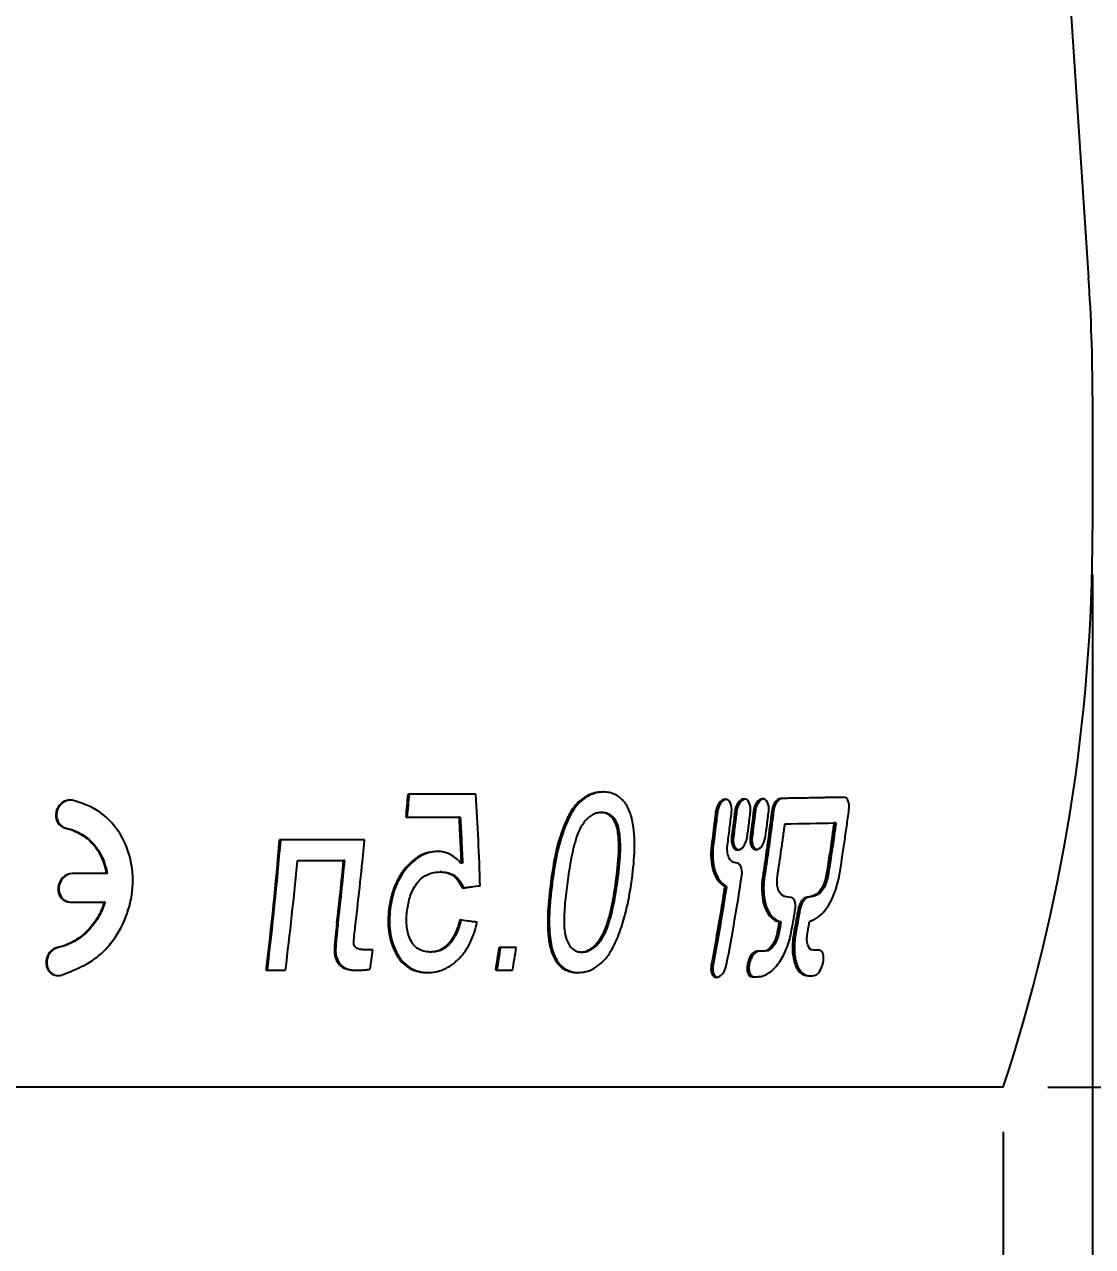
# Model space of a CAD drawing. Header units: millimetres. Extents: x -54 to 586, y 8 to 412.
# Drawn here: x 87.69 to 111.66, y 146.24 to 173.65 of the extents above; entities that cross this region are included whole.
import ezdxf

# ---------------------------------------------------------------- set-up
doc = ezdxf.new("R2010")
doc.units = ezdxf.units.MM
doc.layers.add('DIMENSIONS', color=2, linetype='Continuous')
doc.layers.add('OUTLINE', color=7, linetype='Continuous', lineweight=25)
doc.styles.add('SLDTEXTSTYLE0', font='TXT', dxfattribs={"width": 0.75})
doc.dimstyles.new('SLDDIMSTYLE0', dxfattribs={"dimtxt": 3.5, "dimasz": 2, "dimexe": 0, "dimexo": 0.0625, "dimgap": 0.875, "dimtad": 1, "dimrnd": 1e-09, "dimzin": 12, "dimdsep": 46, "dimtxsty": 'SLDTEXTSTYLE0', "dimsah": 1, "dimcen": 0.09, "dimadec": 0, "dimazin": 3, "dimtfac": 1, "dimtofl": 0, "dimtmove": 0, "dimatfit": 3, "dimfxl": 0, "dimfrac": 2, "dimtolj": 1, "dimtzin": 12, "dimarcsym": 0})
doc.dimstyles.new('SLDDIMSTYLE4', dxfattribs={"dimtxt": 3.5, "dimasz": 2, "dimexe": 0, "dimexo": 0.0625, "dimgap": 0.875, "dimtad": 1, "dimrnd": 1e-09, "dimzin": 12, "dimdsep": 46, "dimtxsty": 'SLDTEXTSTYLE0', "dimsah": 1, "dimcen": 0.09, "dimadec": 0, "dimazin": 3, "dimtol": 1, "dimtp": 0.05, "dimtm": 0.05, "dimtfac": 1, "dimtofl": 0, "dimtmove": 0, "dimatfit": 3, "dimfxl": 0, "dimfrac": 2, "dimtolj": 1, "dimarcsym": 0})
doc.dimstyles.new('SLDDIMSTYLE5', dxfattribs={"dimtxt": 3.5, "dimasz": 2, "dimexe": 0, "dimexo": 0.0625, "dimgap": 0.875, "dimtad": 1, "dimrnd": 1e-09, "dimzin": 12, "dimdsep": 46, "dimtxsty": 'SLDTEXTSTYLE0', "dimsah": 1, "dimcen": 0.09, "dimadec": 0, "dimazin": 3, "dimtol": 1, "dimtp": 0.05, "dimtfac": 1, "dimtofl": 0, "dimtmove": 0, "dimatfit": 3, "dimfxl": 0, "dimfrac": 2, "dimtolj": 1, "dimarcsym": 0})

# ---------------------------------------------------------------- blocks, each defined once
blk = doc.blocks.new('_D_6')
at = {"layer": 'DIMENSIONS'}
for p, q in [((91.71, 388.624), (145.775, 388.624)), ((143.775, 149.819), (143.775, 388.624)), ((110.657, 149.819), (145.775, 149.819))]:
    blk.add_line(p, q, dxfattribs=at)
for points in [[(143.775, 388.624), (143.275, 386.624), (144.275, 386.624)], [(143.775, 149.819), (144.275, 151.819), (143.275, 151.819)]]:
    blk.add_solid(points, dxfattribs=at)
at = {"layer": 'DIMENSIONS', "attachment_point": 1, "rotation": 90, "style": 'SLDTEXTSTYLE0'}
for s, insert, char_height in [('±0,05', (140.273, 271.724), 2.5), ('238,8', (139.263, 258.796), 3.5)]:
    blk.add_mtext(s, dxfattribs=dict(at, insert=insert, char_height=char_height))
blk = doc.blocks.new('_D_7')
at = {"layer": 'DIMENSIONS'}
for p, q in [((45.163, 148.819), (45.163, 135.931)), ((109.657, 148.819), (109.657, 135.931)), ((45.163, 137.931), (109.657, 137.931))]:
    blk.add_line(p, q, dxfattribs=at)
for points in [[(45.163, 137.931), (47.163, 137.431), (47.163, 138.431)], [(109.657, 137.931), (107.657, 138.431), (107.657, 137.431)]]:
    blk.add_solid(points, dxfattribs=at)
at = {"layer": 'DIMENSIONS', "attachment_point": 1, "style": 'SLDTEXTSTYLE0'}
for s, insert, char_height in [('0,05', (84.106, 145.397), 2.5), ('+', (82.085, 145.397), 2.5), ('%%c', (64.25, 142.442), 3.5), ('64,49', (69.526, 142.442), 3.5), ('0', (84.106, 141.432), 2.5)]:
    blk.add_mtext(s, dxfattribs=dict(at, insert=insert, char_height=char_height))
blk = doc.blocks.new('_D_14')
at = {"layer": 'DIMENSIONS'}
for p, q in [((43.16, 161.319), (43.16, 128.144)), ((111.66, 161.319), (111.66, 128.144)), ((111.66, 130.144), (43.16, 130.144))]:
    blk.add_line(p, q, dxfattribs=at)
for points in [[(43.16, 130.144), (45.16, 129.644), (45.16, 130.644)], [(111.66, 130.144), (109.66, 130.644), (109.66, 129.644)]]:
    blk.add_solid(points, dxfattribs=at)
at = {"layer": 'DIMENSIONS', "char_height": 3.5, "attachment_point": 1, "style": 'SLDTEXTSTYLE0'}
for s, insert in [('%%c', (70.245, 134.656)), ('68,5', (75.523, 134.71))]:
    blk.add_mtext(s, dxfattribs=dict(at, insert=insert))
blk = doc.blocks.new('_D_20')
at = {"layer": 'DIMENSIONS'}
for p, q in [((112.66, 162.319), (138.441, 162.319)), ((136.441, 149.819), (136.441, 162.319)), ((110.657, 149.819), (138.441, 149.819))]:
    blk.add_line(p, q, dxfattribs=at)
for points in [[(136.441, 162.319), (135.941, 160.319), (136.941, 160.319)], [(136.441, 149.819), (136.941, 151.819), (135.941, 151.819)]]:
    blk.add_solid(points, dxfattribs=at)
at = {"layer": 'DIMENSIONS', "insert": (131.93, 151.544), "char_height": 3.5, "attachment_point": 1, "rotation": 90, "style": 'SLDTEXTSTYLE0'}
blk.add_mtext('12,5', dxfattribs=at)
blk = doc.blocks.new('_D_22')
at = {"layer": 'DIMENSIONS'}
for p, q in [((109.91, 211.319), (138.441, 211.319)), ((136.441, 211.319), (136.441, 165.319)), ((112.66, 165.319), (138.441, 165.319))]:
    blk.add_line(p, q, dxfattribs=at)
for points in [[(136.441, 211.319), (135.941, 209.319), (136.941, 209.319)], [(136.441, 165.319), (136.941, 167.319), (135.941, 167.319)]]:
    blk.add_solid(points, dxfattribs=at)
at = {"layer": 'DIMENSIONS', "insert": (131.93, 185.733), "char_height": 3.5, "attachment_point": 1, "rotation": 90, "style": 'SLDTEXTSTYLE0'}
blk.add_mtext('46', dxfattribs=at)

msp = doc.modelspace()

# ---------------------------------------------------------------- linework, layer by layer
at = {"layer": 'OUTLINE'}
for p, q in [((109.13025, 204.68356), (111.57166, 167.97387)), ((111.65982, 165.31949), (111.65982, 162.31949)), ((97.81905, 156.38822), (96.30122, 156.38822)), ((100.62402, 155.97796), (100.65886, 155.97796)), ((96.25635, 155.87539), (97.44132, 155.87539)), ((97.47141, 155.87539), (97.44132, 155.87539)), ((100.96878, 155.70391), (101.00422, 155.70391)), ((105.90064, 155.74511), (105.85786, 155.74511)), ((95.32469, 155.36257), (93.4187, 155.36257)), ((93.81701, 154.90104), (94.85416, 154.90104)), ((94.88061, 154.90104), (94.85416, 154.90104)), ((89.52955, 154.60873), (88.76129, 154.60873)), ((89.54799, 154.60873), (89.52955, 154.60873)), ((97.05054, 154.64462), (97.02072, 154.64462)), ((97.52243, 154.83933), (97.49196, 154.83933)), ((100.96291, 154.41386), (100.99881, 154.41386)), ((103.44513, 154.31989), (103.40546, 154.31989)), ((88.71684, 153.96873), (89.4821, 153.96873)), ((89.50059, 153.96873), (89.4821, 153.96873)), ((95.8999, 153.81128), (95.87156, 153.81128)), ((104.6682, 153.52391), (104.62627, 153.52391)), ((95.50806, 152.90103), (95.32727, 152.90103)), ((96.02563, 152.87379), (95.99675, 152.87379)), ((96.82217, 152.84976), (96.79205, 152.84976)), ((98.72806, 152.95232), (98.34727, 152.95232)), ((100.18585, 152.84976), (100.22124, 152.84976)), ((105.43781, 152.88838), (105.39434, 152.88838)), ((93.1193, 152.4419), (93.55061, 152.4419)), ((98.26695, 152.4395), (98.64628, 152.4395)), ((109.65653, 149.8195), (45.16311, 149.8195))]:
    msp.add_line(p, q, dxfattribs=at)
for centre, radius, start, end in [((71.65982, 165.31949), 40, 0, 3.804903), ((71.65982, 162.31949), 40, 341.790043, 0), ((26.73536, 162.21647), 69.80958, 354.7884124, 355.210918), ((26.51313, 162.23053), 70.06036, 354.795573, 355.2165621), ((13.95786, 162.03236), 79.74027, 353.0922416, 355.2019489), ((13.87271, 162.03295), 79.84926, 353.1012895, 355.2080884), ((23.67049, 162.09872), 71.97013, 353.1153097, 354.6294525), ((16.6837, 162.01274), 77.46047, 352.9025254, 354.7322148), ((21.69815, 162.07698), 73.50711, 353.2883177, 354.3977263), ((21.64432, 162.07544), 73.58687, 353.2968296, 354.4050193), ((27.18131, 161.94548), 68.92275, 352.0918644, 352.4595644), ((39.15699, 161.95965), 59.8717, 350.8506048, 351.3473483), ((39.15642, 161.95259), 59.90334, 350.8623222, 351.3587877), ((40.54169, 161.96789), 58.88067, 350.687134, 351.1924602)]:
    msp.add_arc(centre, radius, start, end, dxfattribs=at)
for points, knots in [([(88.76705, 156.25212), (88.68985, 156.26768), (88.60617, 156.24905), (88.47312, 156.1538), (88.42433, 156.07833), (88.38746, 155.91629), (88.39869, 155.83018), (88.47737, 155.69056), (88.54341, 155.64063), (88.62035, 155.62384)], [0, 0, 0, 0, 0.25, 0.25, 0.5, 0.5, 0.75, 0.75, 1, 1, 1, 1]), ([(88.70133, 156.25405), (88.69588, 156.2543), (88.65734, 156.25608), (88.58705, 156.2254), (88.50428, 156.16351), (88.4435, 156.07418), (88.41131, 155.96898), (88.41324, 155.85795), (88.45027, 155.75506), (88.51846, 155.67449), (88.58722, 155.63637), (88.6284, 155.62605), (88.63723, 155.62383)], [0, 0, 0, 0, 0.0190928, 0.13485355, 0.24808097, 0.36375736, 0.48329317, 0.60521815, 0.72836209, 0.85014827, 0.96785279, 1, 1, 1, 1]), ([(88.49618, 152.32535), (88.70562, 152.40459), (88.91467, 152.48332), (89.20905, 152.65158), (89.30409, 152.71681), (89.47585, 152.86504), (89.5542, 152.94785), (89.76999, 153.21843), (89.88352, 153.42104), (90.05053, 153.84966), (90.10189, 154.0714), (90.13637, 154.52418), (90.11784, 154.74481), (90.00895, 155.1745), (89.92155, 155.37336), (89.68006, 155.73231), (89.53175, 155.88571), (89.26592, 156.0647), (89.17048, 156.11396), (88.97273, 156.19186), (88.86998, 156.22193), (88.76705, 156.25212)], [0, 0, 0, 0, 0.125, 0.125, 0.1875, 0.1875, 0.25, 0.25, 0.375, 0.375, 0.5, 0.5, 0.625, 0.625, 0.75, 0.75, 0.875, 0.875, 0.9375, 0.9375, 1, 1, 1, 1]), ([(100.6691, 156.43949), (100.62749, 156.43779), (100.58579, 156.43598), (100.50244, 156.42286), (100.46079, 156.41196), (100.33588, 156.36684), (100.25278, 156.32079), (100.09957, 156.1962), (100.02924, 156.11624), (99.91206, 155.93228), (99.86306, 155.82971), (99.73258, 155.51858), (99.66378, 155.29829), (99.56744, 154.85714), (99.53442, 154.63474), (99.50354, 154.41225)], [0, 0, 0, 0, 0.0625, 0.0625, 0.125, 0.125, 0.25, 0.25, 0.375, 0.375, 0.5, 0.5, 0.75, 0.75, 1, 1, 1, 1]), ([(100.70387, 156.43949), (100.66224, 156.43779), (100.62051, 156.43599), (100.53713, 156.4229), (100.49545, 156.41201), (100.37046, 156.36697), (100.28732, 156.32101), (100.13395, 156.1966), (100.06353, 156.11673), (99.94615, 155.93287), (99.89707, 155.83028), (99.76639, 155.51908), (99.6975, 155.29871), (99.60108, 154.85737), (99.56808, 154.63486), (99.53722, 154.41225)], [0, 0, 0, 0, 0.0625, 0.0625, 0.125, 0.125, 0.25, 0.25, 0.375, 0.375, 0.5, 0.5, 0.75, 0.75, 1, 1, 1, 1]), ([(101.31457, 154.41225), (101.3453, 154.63511), (101.37015, 154.85789), (101.38833, 155.30126), (101.38297, 155.52148), (101.32662, 155.83136), (101.29914, 155.93123), (101.22477, 156.1124), (101.17553, 156.19418), (101.05662, 156.32101), (100.98568, 156.36847), (100.87188, 156.41223), (100.83275, 156.42309), (100.75196, 156.43698), (100.7106, 156.43859), (100.6691, 156.43949)], [0, 0, 0, 0, 0.25, 0.25, 0.5, 0.5, 0.625, 0.625, 0.75, 0.75, 0.875, 0.875, 0.9375, 0.9375, 1, 1, 1, 1]), ([(103.56116, 155.99113), (103.56937, 156.06537), (103.55994, 156.13796), (103.50655, 156.24362), (103.46298, 156.2747), (103.36803, 156.27338), (103.31706, 156.24113), (103.23808, 156.13302), (103.21152, 156.05983), (103.20239, 155.98554)], [0, 0, 0, 0, 0.25, 0.25, 0.5, 0.5, 0.75, 0.75, 1, 1, 1, 1]), ([(103.45555, 156.27012), (103.44568, 156.27088), (103.41638, 156.27312), (103.36551, 156.24331), (103.31112, 156.18644), (103.26828, 156.106), (103.24801, 156.03505), (103.24234, 155.99446), (103.24109, 155.98554)], [0, 0, 0, 0, 0.103808196, 0.308073288, 0.514522627, 0.725208005, 0.939592782, 1, 1, 1, 1]), ([(103.98216, 155.99784), (103.99052, 156.07194), (103.98174, 156.14451), (103.93019, 156.25021), (103.88785, 156.28137), (103.79517, 156.28013), (103.74524, 156.24788), (103.66763, 156.1398), (103.64132, 156.06656), (103.63205, 155.99225)], [0, 0, 0, 0, 0.25, 0.25, 0.5, 0.5, 0.75, 0.75, 1, 1, 1, 1]), ([(103.88206, 156.27684), (103.8723, 156.27757), (103.84359, 156.27972), (103.79369, 156.24976), (103.7404, 156.1927), (103.69828, 156.11215), (103.67831, 156.04136), (103.67262, 156.00097), (103.6714, 155.99225)], [0, 0, 0, 0, 0.1050869, 0.30935611, 0.51584966, 0.72656762, 0.94097697, 1, 1, 1, 1]), ([(104.39262, 156.00454), (104.40114, 156.07865), (104.39294, 156.15122), (104.34322, 156.25691), (104.3021, 156.28807), (104.21175, 156.28683), (104.16293, 156.25458), (104.08673, 156.14651), (104.06072, 156.07327), (104.05131, 155.99896)], [0, 0, 0, 0, 0.25, 0.25, 0.5, 0.5, 0.75, 0.75, 1, 1, 1, 1]), ([(104.29805, 156.28354), (104.28855, 156.28427), (104.26057, 156.28643), (104.21179, 156.25646), (104.15954, 156.1994), (104.11809, 156.11886), (104.09826, 156.04806), (104.09252, 156.00767), (104.09128, 155.99895)], [0, 0, 0, 0, 0.105063547, 0.30935142, 0.515856698, 0.726573631, 0.940977933, 1, 1, 1, 1]), ([(104.66145, 156.29416), (104.61679, 156.29263), (104.56947, 156.26061), (104.49552, 156.15356), (104.46949, 156.0799), (104.45999, 156.00566)], [0, 0, 0, 0, 0.5, 0.5, 1, 1, 1, 1]), ([(104.70224, 156.29416), (104.65755, 156.29264), (104.61019, 156.26067), (104.53615, 156.15365), (104.51007, 156.07996), (104.50058, 156.00566)], [0, 0, 0, 0, 0.5, 0.5, 1, 1, 1, 1]), ([(106.08602, 156.3186), (105.9193, 156.31552), (105.61529, 156.3099), (105.15163, 156.30176), (104.85206, 156.29669), (104.70224, 156.29416)], [0, 0, 0, 0, 0.37771668, 0.68877868, 1, 1, 1, 1]), ([(106.19339, 156.0364), (106.20268, 156.11062), (106.19718, 156.18321), (106.15642, 156.2888), (106.1216, 156.31937), (106.08174, 156.3193)], [0, 0, 0, 0, 0.5, 0.5, 1, 1, 1, 1]), ([(100.62402, 155.97796), (100.59401, 155.97663), (100.56396, 155.97472), (100.50393, 155.95982), (100.47359, 155.94839), (100.38508, 155.90102), (100.32998, 155.85403), (100.2318, 155.73937), (100.1879, 155.67424), (100.11592, 155.52957), (100.08836, 155.45312), (100.01595, 155.21868), (99.98177, 155.05739), (99.92217, 154.73572), (99.89865, 154.57473), (99.87612, 154.41385)], [0, 0, 0, 0, 0.0625, 0.0625, 0.125, 0.125, 0.25, 0.25, 0.375, 0.375, 0.5, 0.5, 0.75, 0.75, 1, 1, 1, 1]), ([(100.96878, 155.70392), (100.95088, 155.74385), (100.9325, 155.7833), (100.88679, 155.85155), (100.85996, 155.88184), (100.80078, 155.93096), (100.76818, 155.94879), (100.69812, 155.97311), (100.66131, 155.97658), (100.62402, 155.97796)], [0, 0, 0, 0, 0.25, 0.25, 0.5, 0.5, 0.75, 0.75, 1, 1, 1, 1]), ([(101.00422, 155.70392), (100.98627, 155.74387), (100.96784, 155.78335), (100.92202, 155.8516), (100.89512, 155.8819), (100.83584, 155.93099), (100.80319, 155.94882), (100.73304, 155.97312), (100.69619, 155.97658), (100.65886, 155.97796)], [0, 0, 0, 0, 0.25, 0.25, 0.5, 0.5, 0.75, 0.75, 1, 1, 1, 1]), ([(103.20239, 155.98554), (103.19516, 155.92346), (103.18782, 155.86139), (103.18037, 155.79935), (103.16919, 155.70628), (103.15776, 155.61327), (103.14608, 155.52031), (103.1344, 155.42735), (103.12246, 155.33445), (103.11027, 155.2416)], [0, 0, 0, 0, 0.0001886562, 0.0001886562, 0.0001886562, 0.000471655059, 0.000471655059, 0.000471655059, 0.000754668086, 0.000754668086, 0.000754668086, 0.000754668086]), ([(103.24109, 155.98554), (103.23387, 155.92346), (103.22655, 155.86139), (103.21911, 155.79935), (103.20794, 155.70628), (103.19653, 155.61327), (103.18486, 155.52031), (103.1732, 155.42735), (103.16128, 155.33445), (103.14911, 155.2416)], [0, 0, 0, 0, 0.000188649438, 0.000188649438, 0.000188649438, 0.000471638117, 0.000471638117, 0.000471638117, 0.000754640927, 0.000754640927, 0.000754640927, 0.000754640927]), ([(103.46769, 155.24719), (103.48418, 155.37097), (103.50021, 155.49486), (103.51579, 155.61885), (103.52358, 155.68085), (103.53125, 155.74287), (103.53881, 155.80492), (103.54637, 155.86696), (103.55382, 155.92904), (103.56116, 155.99113)], [0, 0, 0, 0, 0.000377306461, 0.000377306461, 0.000377306461, 0.000565973332, 0.000565973332, 0.000565973332, 0.000754644401, 0.000754644401, 0.000754644401, 0.000754644401]), ([(103.63205, 155.99225), (103.6264, 155.94458), (103.62069, 155.89692), (103.61491, 155.84928), (103.60624, 155.77781), (103.59741, 155.70637), (103.58844, 155.63497), (103.57946, 155.56356), (103.57034, 155.49219), (103.56106, 155.42085)], [0, 0, 0, 0, 0.000144846465, 0.000144846465, 0.000144846465, 0.000362122753, 0.000362122753, 0.000362122753, 0.000579405452, 0.000579405452, 0.000579405452, 0.000579405452]), ([(103.67139, 155.99225), (103.66576, 155.94458), (103.66005, 155.89692), (103.65428, 155.84928), (103.64562, 155.77781), (103.63681, 155.70637), (103.62785, 155.63497), (103.61889, 155.56356), (103.60977, 155.49219), (103.60051, 155.42085)], [0, 0, 0, 0, 0.000144841416, 0.000144841416, 0.000144841416, 0.000362110112, 0.000362110112, 0.000362110112, 0.000579385203, 0.000579385203, 0.000579385203, 0.000579385203]), ([(103.91017, 155.42644), (103.92272, 155.52155), (103.93499, 155.61673), (103.94698, 155.71196), (103.95298, 155.75958), (103.95891, 155.80721), (103.96478, 155.85485), (103.97064, 155.9025), (103.97643, 155.95016), (103.98216, 155.99784)], [0, 0, 0, 0, 0.000289687481, 0.000289687481, 0.000289687481, 0.000434537395, 0.000434537395, 0.000434537395, 0.000579389209, 0.000579389209, 0.000579389209, 0.000579389209]), ([(104.05131, 155.99896), (104.04556, 155.95128), (104.03975, 155.90363), (104.03388, 155.85598), (104.02506, 155.78451), (104.01609, 155.71308), (104.00696, 155.64167), (103.99784, 155.57027), (103.98856, 155.49889), (103.97912, 155.42755)], [0, 0, 0, 0, 0.000144842341, 0.000144842341, 0.000144842341, 0.000362112442, 0.000362112442, 0.000362112442, 0.000579388953, 0.000579388953, 0.000579388953, 0.000579388953]), ([(104.09128, 155.99896), (104.08555, 155.95128), (104.07974, 155.90363), (104.07387, 155.85598), (104.06507, 155.78451), (104.05611, 155.71308), (104.047, 155.64167), (104.03789, 155.57027), (104.02862, 155.49889), (104.0192, 155.42755)], [0, 0, 0, 0, 0.000144837303, 0.000144837303, 0.000144837303, 0.000362099828, 0.000362099828, 0.000362099828, 0.000579368748, 0.000579368748, 0.000579368748, 0.000579368748]), ([(104.45999, 156.00566), (104.44508, 155.88378), (104.42971, 155.76199), (104.41388, 155.6403), (104.39014, 155.45772), (104.36538, 155.27536), (104.3396, 155.09323), (104.31382, 154.91106), (104.28702, 154.72913), (104.2592, 154.54745)], [0, 0, 0, 0, 0.00037029847, 0.00037029847, 0.00037029847, 0.00092585632, 0.00092585632, 0.00092585632, 0.00148152138, 0.00148152138, 0.00148152138, 0.00148152138]), ([(104.50058, 156.00566), (104.48568, 155.88378), (104.47033, 155.76199), (104.45453, 155.6403), (104.43083, 155.45772), (104.4061, 155.27536), (104.38036, 155.09323), (104.35461, 154.91107), (104.32785, 154.72913), (104.30007, 154.54745)], [0, 0, 0, 0, 0.00037028388, 0.00037028388, 0.00037028388, 0.00092581956, 0.00092581956, 0.00092581956, 0.00148146218, 0.00148146218, 0.00148146218, 0.00148146218]), ([(104.31947, 155.43314), (104.33221, 155.52826), (104.34468, 155.62343), (104.35687, 155.71866), (104.36297, 155.76628), (104.36899, 155.81391), (104.37495, 155.86156), (104.38091, 155.90921), (104.3868, 155.95687), (104.39262, 156.00454)], [0, 0, 0, 0, 0.00028967924, 0.00028967924, 0.00028967924, 0.000434525033, 0.000434525033, 0.000434525033, 0.000579372726, 0.000579372726, 0.000579372726, 0.000579372726]), ([(105.97919, 154.57818), (106.01873, 154.82034), (106.05635, 155.06296), (106.09205, 155.30596), (106.1099, 155.4275), (106.12728, 155.54914), (106.14417, 155.67088), (106.16106, 155.79262), (106.17747, 155.91447), (106.19339, 156.0364)], [0, 0, 0, 0, 0.0007405176, 0.0007405176, 0.0007405176, 0.00111087958, 0.00111087958, 0.00111087958, 0.00148127331, 0.00148127331, 0.00148127331, 0.00148127331]), ([(97.44132, 155.87539), (97.44634, 155.78888), (97.45117, 155.70242), (97.45579, 155.61599), (97.46273, 155.48635), (97.46922, 155.3568), (97.47525, 155.22736), (97.48127, 155.09791), (97.48685, 154.96857), (97.49196, 154.83933)], [0, 0, 0, 0, 0.00026767613, 0.00026767613, 0.00026767613, 0.00066923286, 0.00066923286, 0.00066923286, 0.00107083103, 0.00107083103, 0.00107083103, 0.00107083103]), ([(97.47141, 155.87539), (97.47646, 155.78888), (97.48132, 155.70242), (97.48598, 155.61599), (97.49296, 155.48635), (97.49949, 155.3568), (97.50557, 155.22737), (97.51165, 155.09791), (97.51727, 154.96857), (97.52243, 154.83933)], [0, 0, 0, 0, 0.0002676801, 0.0002676801, 0.0002676801, 0.00066924267, 0.00066924267, 0.00066924267, 0.00107084658, 0.00107084658, 0.00107084658, 0.00107084658]), ([(100.96291, 154.41385), (100.99237, 154.63393), (101.01775, 154.85473), (101.03085, 155.18332), (101.03088, 155.29274), (101.01914, 155.45238), (101.01372, 155.50491), (100.99688, 155.60711), (100.98333, 155.65573), (100.96878, 155.70392)], [0, 0, 0, 0, 0.5, 0.5, 0.75, 0.75, 0.875, 0.875, 1, 1, 1, 1]), ([(100.99881, 154.41385), (101.02823, 154.63395), (101.05356, 154.85476), (101.06657, 155.18337), (101.06655, 155.2928), (101.05474, 155.45244), (101.0493, 155.50496), (101.03239, 155.60714), (101.01881, 155.65574), (101.00422, 155.70392)], [0, 0, 0, 0, 0.5, 0.5, 0.75, 0.75, 0.875, 0.875, 1, 1, 1, 1]), ([(104.589, 154.55303), (104.61922, 154.74788), (104.64825, 154.94303), (104.6761, 155.13843), (104.69002, 155.23615), (104.70365, 155.33394), (104.71698, 155.43179), (104.73032, 155.52965), (104.74335, 155.62757), (104.75609, 155.72555)], [0, 0, 0, 0, 0.00059591591, 0.00059591591, 0.00059591591, 0.00089392762, 0.00089392762, 0.00089392762, 0.00119195588, 0.00119195588, 0.00119195588, 0.00119195588]), ([(105.85786, 155.74511), (105.84459, 155.64715), (105.83101, 155.54926), (105.81712, 155.45143), (105.79628, 155.30467), (105.77475, 155.15805), (105.75253, 155.01158), (105.7303, 154.8651), (105.70738, 154.71876), (105.68377, 154.57259)], [0, 0, 0, 0, 0.00029792478, 0.00029792478, 0.00029792478, 0.0007448693, 0.0007448693, 0.0007448693, 0.00119186964, 0.00119186964, 0.00119186964, 0.00119186964]), ([(105.90064, 155.74511), (105.88739, 155.64715), (105.87383, 155.54926), (105.85996, 155.45143), (105.83915, 155.30467), (105.81765, 155.15805), (105.79545, 155.01159), (105.77326, 154.8651), (105.75037, 154.71876), (105.72679, 154.57259)], [0, 0, 0, 0, 0.00029791259, 0.00029791259, 0.00029791259, 0.00074483867, 0.00074483867, 0.00074483867, 0.00119182043, 0.00119182043, 0.00119182043, 0.00119182043]), ([(88.62035, 155.62384), (88.73915, 155.5983), (88.85013, 155.55513), (89.05675, 155.43415), (89.14961, 155.35742), (89.38817, 155.08835), (89.49241, 154.85729), (89.52955, 154.60873)], [0, 0, 0, 0, 0.25, 0.25, 0.5, 0.5, 1, 1, 1, 1]), ([(88.63723, 155.62384), (88.75613, 155.59832), (88.86723, 155.55519), (89.0741, 155.4343), (89.16713, 155.35761), (89.40614, 155.08862), (89.51071, 154.85747), (89.54799, 154.60873)], [0, 0, 0, 0, 0.25, 0.25, 0.5, 0.5, 1, 1, 1, 1]), ([(103.56106, 155.42085), (103.552, 155.34699), (103.55986, 155.27475), (103.6099, 155.1688), (103.65172, 155.13732), (103.74432, 155.13856), (103.79452, 155.1712), (103.87294, 155.27939), (103.89995, 155.35236), (103.91017, 155.42644)], [0, 0, 0, 0, 0.25, 0.25, 0.5, 0.5, 0.75, 0.75, 1, 1, 1, 1]), ([(103.97912, 155.42755), (103.96989, 155.35369), (103.97715, 155.28145), (104.02536, 155.17551), (104.06595, 155.14402), (104.15623, 155.14527), (104.20534, 155.1779), (104.28237, 155.28609), (104.30909, 155.35907), (104.31947, 155.43314)], [0, 0, 0, 0, 0.25, 0.25, 0.5, 0.5, 0.75, 0.75, 1, 1, 1, 1]), ([(104.0192, 155.42755), (104.01681, 155.39352), (104.01201, 155.32538), (104.03313, 155.23779), (104.0707, 155.17318), (104.10618, 155.15675), (104.12336, 155.1488)], [0, 0, 0, 0, 0.25941923, 0.51948111, 0.76729828, 1, 1, 1, 1]), ([(103.11027, 155.2416), (103.08381, 155.03707), (103.09683, 154.83754), (103.19993, 154.50804), (103.29026, 154.38092), (103.40546, 154.31989)], [0, 0, 0, 0, 0.5, 0.5, 1, 1, 1, 1]), ([(103.14911, 155.2416), (103.12267, 155.03695), (103.13583, 154.83734), (103.2393, 154.50783), (103.32982, 154.38087), (103.44513, 154.31989)], [0, 0, 0, 0, 0.5, 0.5, 1, 1, 1, 1]), ([(103.65817, 154.85112), (103.59262, 154.85085), (103.53473, 154.89462), (103.46563, 155.04191), (103.45436, 155.14375), (103.46769, 155.24719)], [0, 0, 0, 0, 0.5, 0.5, 1, 1, 1, 1]), ([(103.60051, 155.42085), (103.59824, 155.38681), (103.59371, 155.31867), (103.61586, 155.23108), (103.65479, 155.16644), (103.6913, 155.15002), (103.70899, 155.14206)], [0, 0, 0, 0, 0.25938507, 0.51934724, 0.76712629, 1, 1, 1, 1]), ([(96.95935, 155.10616), (96.89269, 155.10397), (96.82603, 155.09872), (96.69371, 155.0646), (96.62689, 155.03875), (96.43494, 154.93281), (96.31902, 154.82754), (96.12118, 154.58084), (96.04024, 154.4366), (95.95488, 154.20815), (95.93092, 154.12933), (95.89457, 153.97102), (95.88284, 153.89116), (95.87156, 153.81129)], [0, 0, 0, 0, 0.125, 0.125, 0.25, 0.25, 0.5, 0.5, 0.75, 0.75, 0.875, 0.875, 1, 1, 1, 1]), ([(96.98893, 155.10616), (96.92223, 155.10397), (96.85553, 155.09874), (96.72315, 155.06468), (96.6563, 155.03889), (96.46415, 154.93309), (96.3481, 154.82793), (96.14995, 154.58131), (96.06883, 154.43704), (95.98331, 154.20846), (95.95931, 154.1296), (95.92292, 153.97115), (95.91118, 153.89123), (95.8999, 153.81129)], [0, 0, 0, 0, 0.125, 0.125, 0.25, 0.25, 0.5, 0.5, 0.75, 0.75, 0.875, 0.875, 1, 1, 1, 1]), ([(97.49196, 154.83933), (97.45613, 154.87796), (97.41965, 154.91581), (97.33969, 154.98152), (97.29705, 155.01021), (97.2079, 155.05705), (97.16095, 155.07489), (97.06242, 155.09983), (97.01112, 155.10473), (96.95935, 155.10616)], [0, 0, 0, 0, 0.25, 0.25, 0.5, 0.5, 0.75, 0.75, 1, 1, 1, 1]), ([(88.76129, 154.60874), (88.68196, 154.60796), (88.60236, 154.57203), (88.48739, 154.45272), (88.45194, 154.37056), (88.44057, 154.20729), (88.46453, 154.12586), (88.56346, 154.0053), (88.63753, 153.96917), (88.71684, 153.96874)], [0, 0, 0, 0, 0.25, 0.25, 0.5, 0.5, 0.75, 0.75, 1, 1, 1, 1]), ([(88.77856, 154.60874), (88.69917, 154.60796), (88.6195, 154.5721), (88.50434, 154.45283), (88.46879, 154.37062), (88.45742, 154.20724), (88.48148, 154.12575), (88.58065, 154.00523), (88.6548, 153.96917), (88.73417, 153.96874)], [0, 0, 0, 0, 0.25, 0.25, 0.5, 0.5, 0.75, 0.75, 1, 1, 1, 1]), ([(96.27974, 153.78084), (96.29486, 153.89029), (96.3157, 153.99881), (96.38711, 154.21083), (96.43936, 154.31243), (96.57274, 154.48531), (96.65688, 154.55183), (96.7912, 154.61026), (96.83761, 154.62411), (96.92941, 154.64103), (96.97511, 154.64302), (97.02072, 154.64462)], [0, 0, 0, 0, 0.25, 0.25, 0.5, 0.5, 0.75, 0.75, 0.875, 0.875, 1, 1, 1, 1]), ([(97.02072, 154.64462), (97.07449, 154.64262), (97.12775, 154.63904), (97.22913, 154.61153), (97.27807, 154.58881), (97.36272, 154.52429), (97.40075, 154.48374), (97.4663, 154.3931), (97.49176, 154.34056), (97.51433, 154.28565)], [0, 0, 0, 0, 0.25, 0.25, 0.5, 0.5, 0.75, 0.75, 1, 1, 1, 1]), ([(97.05054, 154.64462), (97.10436, 154.64262), (97.15769, 154.63905), (97.2592, 154.61156), (97.30822, 154.58886), (97.39302, 154.52435), (97.43114, 154.48382), (97.49685, 154.39315), (97.52238, 154.3406), (97.54502, 154.28565)], [0, 0, 0, 0, 0.25, 0.25, 0.5, 0.5, 0.75, 0.75, 1, 1, 1, 1]), ([(103.78936, 154.56822), (103.79993, 154.64192), (103.79359, 154.71405), (103.7459, 154.82016), (103.70506, 154.85119), (103.65817, 154.85112)], [0, 0, 0, 0, 0.5, 0.5, 1, 1, 1, 1]), ([(97.51433, 154.28565), (97.549, 154.29004), (97.58363, 154.29443), (97.6182, 154.29882), (97.65278, 154.30322), (97.6873, 154.30761), (97.72178, 154.312), (97.78703, 154.32031), (97.8521, 154.32862), (97.917, 154.33693)], [0, 0, 0, 0, 0.000128848346, 0.000128848346, 0.000128848346, 0.000257696691, 0.000257696691, 0.000257696691, 0.000501543182, 0.000501543182, 0.000501543182, 0.000501543182]), ([(99.50354, 154.41225), (99.47543, 154.18984), (99.44967, 153.96817), (99.43001, 153.52888), (99.43183, 153.3115), (99.47705, 153.00462), (99.50057, 152.90506), (99.567, 152.72402), (99.61204, 152.64143), (99.72339, 152.51063), (99.79221, 152.46152), (99.90448, 152.41641), (99.94327, 152.40531), (100.02354, 152.39088), (100.06504, 152.38912), (100.10649, 152.38821)], [0, 0, 0, 0, 0.25, 0.25, 0.5, 0.5, 0.625, 0.625, 0.75, 0.75, 0.875, 0.875, 0.9375, 0.9375, 1, 1, 1, 1]), ([(99.53722, 154.41225), (99.52079, 154.27585), (99.48797, 154.0032), (99.46704, 153.65987), (99.46845, 153.38423), (99.48334, 153.17524), (99.51467, 152.98612), (99.56205, 152.82008), (99.62472, 152.67848), (99.70973, 152.55995), (99.80993, 152.474), (99.9188, 152.42112), (100.02122, 152.3936), (100.08997, 152.39094), (100.12007, 152.38977)], [0, 0, 0, 0, 0.155091, 0.3100111, 0.39293793, 0.47596498, 0.55863814, 0.62723014, 0.69570911, 0.76506601, 0.83438792, 0.8939739, 0.953594, 1, 1, 1, 1]), ([(99.87612, 154.41385), (99.85517, 154.25352), (99.83481, 154.09346), (99.80725, 153.77449), (99.79734, 153.61571), (99.80481, 153.38335), (99.81071, 153.30634), (99.84025, 153.16349), (99.86583, 153.09742), (99.93039, 152.98338), (99.97116, 152.93378), (100.04431, 152.88347), (100.07073, 152.86986), (100.1267, 152.85353), (100.15623, 152.85138), (100.18585, 152.84975)], [0, 0, 0, 0, 0.25, 0.25, 0.5, 0.5, 0.625, 0.625, 0.75, 0.75, 0.875, 0.875, 0.9375, 0.9375, 1, 1, 1, 1]), ([(100.18585, 152.84975), (100.21593, 152.85134), (100.24598, 152.85362), (100.30636, 152.86966), (100.33705, 152.88243), (100.42621, 152.93216), (100.48165, 152.98218), (100.58219, 153.0965), (100.62811, 153.16107), (100.70253, 153.30541), (100.73158, 153.38144), (100.81037, 153.61344), (100.84813, 153.77336), (100.91401, 154.09281), (100.93938, 154.25326), (100.96291, 154.41385)], [0, 0, 0, 0, 0.0625, 0.0625, 0.125, 0.125, 0.25, 0.25, 0.375, 0.375, 0.5, 0.5, 0.75, 0.75, 1, 1, 1, 1]), ([(100.22124, 152.84975), (100.25133, 152.85134), (100.28139, 152.85361), (100.34179, 152.86961), (100.37248, 152.88235), (100.46169, 152.93198), (100.51716, 152.98191), (100.61781, 153.09614), (100.66377, 153.16064), (100.73834, 153.30497), (100.76741, 153.38103), (100.84628, 153.61308), (100.88406, 153.77308), (100.94995, 154.09267), (100.9753, 154.25319), (100.99881, 154.41385)], [0, 0, 0, 0, 0.0625, 0.0625, 0.125, 0.125, 0.25, 0.25, 0.375, 0.375, 0.5, 0.5, 0.75, 0.75, 1, 1, 1, 1]), ([(100.78954, 152.77363), (100.82802, 152.83319), (100.86599, 152.89304), (100.9326, 153.019), (100.96271, 153.0841), (101.04819, 153.28256), (101.09569, 153.42155), (101.17708, 153.70085), (101.21146, 153.84245), (101.26959, 154.12673), (101.29257, 154.26939), (101.31457, 154.41225)], [0, 0, 0, 0, 0.125, 0.125, 0.25, 0.25, 0.5, 0.5, 0.75, 0.75, 1, 1, 1, 1]), ([(104.2592, 154.54745), (104.24252, 154.43732), (104.23576, 154.3302), (104.24222, 154.12202), (104.25555, 154.02419), (104.32534, 153.7594), (104.41232, 153.6247), (104.52659, 153.56425)], [0, 0, 0, 0, 0.25, 0.25, 0.5, 0.5, 1, 1, 1, 1]), ([(104.30007, 154.54745), (104.2834, 154.43725), (104.27668, 154.33007), (104.28327, 154.12179), (104.2967, 154.02397), (104.36679, 153.75917), (104.45397, 153.62464), (104.56834, 153.56425)], [0, 0, 0, 0, 0.25, 0.25, 0.5, 0.5, 1, 1, 1, 1]), ([(104.70748, 154.11606), (104.65688, 154.14329), (104.6183, 154.20151), (104.57653, 154.35956), (104.57403, 154.45517), (104.589, 154.55303)], [0, 0, 0, 0, 0.5, 0.5, 1, 1, 1, 1]), ([(105.4185, 153.58029), (105.54677, 153.64532), (105.67022, 153.78103), (105.8705, 154.14182), (105.94302, 154.35781), (105.97919, 154.57818)], [0, 0, 0, 0, 0.5, 0.5, 1, 1, 1, 1]), ([(105.68377, 154.57259), (105.66759, 154.47464), (105.63558, 154.37837), (105.54733, 154.21919), (105.49169, 154.15788), (105.43462, 154.12908)], [0, 0, 0, 0, 0.5, 0.5, 1, 1, 1, 1]), ([(105.72679, 154.57259), (105.71063, 154.47458), (105.67858, 154.37827), (105.59024, 154.21909), (105.53457, 154.15785), (105.47748, 154.12908)], [0, 0, 0, 0, 0.5, 0.5, 1, 1, 1, 1]), ([(103.40546, 154.31989), (103.38301, 154.17288), (103.35992, 154.02603), (103.33618, 153.87936), (103.30057, 153.6593), (103.2635, 153.43963), (103.22498, 153.2204), (103.18645, 153.00111), (103.14647, 152.78224), (103.10505, 152.56384)], [0, 0, 0, 0, 0.00045015921, 0.00045015921, 0.00045015921, 0.00112559595, 0.00112559595, 0.00112559595, 0.0018012254, 0.0018012254, 0.0018012254, 0.0018012254]), ([(103.44513, 154.31989), (103.42271, 154.17288), (103.39965, 154.02603), (103.37595, 153.87936), (103.34038, 153.6593), (103.30336, 153.43963), (103.2649, 153.2204), (103.22643, 153.00111), (103.1865, 152.78224), (103.14514, 152.56384)], [0, 0, 0, 0, 0.00045013043, 0.00045013043, 0.00045013043, 0.00112552346, 0.00112552346, 0.00112552346, 0.00180110868, 0.00180110868, 0.00180110868, 0.00180110868]), ([(104.98837, 153.792), (105.00081, 153.86539), (104.99802, 153.93721), (104.95898, 154.04367), (104.92305, 154.07498), (104.88024, 154.07491)], [0, 0, 0, 0, 0.5, 0.5, 1, 1, 1, 1]), ([(105.25453, 154.08162), (105.21275, 154.08008), (105.16662, 154.04714), (105.09201, 153.93961), (105.06391, 153.86653), (105.05064, 153.79312)], [0, 0, 0, 0, 0.5, 0.5, 1, 1, 1, 1]), ([(105.29713, 154.08162), (105.25533, 154.08008), (105.20917, 154.04721), (105.13448, 153.93971), (105.10634, 153.86658), (105.09308, 153.79312)], [0, 0, 0, 0, 0.5, 0.5, 1, 1, 1, 1]), ([(89.4821, 153.96873), (89.44521, 153.84508), (89.39405, 153.7279), (89.26291, 153.5066), (89.18291, 153.40359), (89.00183, 153.22445), (88.89798, 153.14595), (88.6783, 153.02427), (88.56022, 152.97934), (88.43812, 152.95363)], [0, 0, 0, 0, 0.25, 0.25, 0.5, 0.5, 0.75, 0.75, 1, 1, 1, 1]), ([(89.50059, 153.96873), (89.46365, 153.845), (89.4124, 153.72776), (89.28101, 153.50637), (89.20088, 153.40336), (89.01952, 153.22425), (88.91553, 153.14579), (88.69562, 153.02421), (88.57742, 152.97932), (88.45524, 152.95363)], [0, 0, 0, 0, 0.25, 0.25, 0.5, 0.5, 0.75, 0.75, 1, 1, 1, 1]), ([(95.87156, 153.81129), (95.86287, 153.72779), (95.85554, 153.64451), (95.85445, 153.47949), (95.8585, 153.3975), (95.87822, 153.23788), (95.89488, 153.16031), (95.93719, 153.01187), (95.96556, 152.94194), (95.99675, 152.87379)], [0, 0, 0, 0, 0.25, 0.25, 0.5, 0.5, 0.75, 0.75, 1, 1, 1, 1]), ([(95.8999, 153.81129), (95.89122, 153.72777), (95.88391, 153.64448), (95.88288, 153.47942), (95.88697, 153.39742), (95.90679, 153.23779), (95.9235, 153.16024), (95.96593, 153.01183), (95.99437, 152.94192), (96.02563, 152.87379)], [0, 0, 0, 0, 0.25, 0.25, 0.5, 0.5, 0.75, 0.75, 1, 1, 1, 1]), ([(96.79205, 152.84975), (96.74529, 152.8512), (96.699, 152.85452), (96.61109, 152.87708), (96.56845, 152.89485), (96.45015, 152.96789), (96.3891, 153.04619), (96.30361, 153.23), (96.279, 153.33466), (96.26102, 153.55388), (96.26707, 153.66735), (96.27974, 153.78084)], [0, 0, 0, 0, 0.125, 0.125, 0.25, 0.25, 0.5, 0.5, 0.75, 0.75, 1, 1, 1, 1]), ([(104.89531, 153.27774), (104.91129, 153.36332), (104.92703, 153.44897), (104.94254, 153.53468), (104.9503, 153.57753), (104.95799, 153.62041), (104.96563, 153.66329), (104.97327, 153.70618), (104.98085, 153.74909), (104.98837, 153.792)], [0, 0, 0, 0, 0.000263572338, 0.000263572338, 0.000263572338, 0.000395363157, 0.000395363157, 0.000395363157, 0.000527155407, 0.000527155407, 0.000527155407, 0.000527155407]), ([(105.05064, 153.79312), (105.0431, 153.75021), (105.0355, 153.7073), (105.02785, 153.66442), (105.01636, 153.60009), (105.00475, 153.53579), (104.993, 153.47153), (104.98125, 153.40727), (104.96937, 153.34305), (104.95736, 153.27886)], [0, 0, 0, 0, 0.000131784783, 0.000131784783, 0.000131784783, 0.000329466921, 0.000329466921, 0.000329466921, 0.000527153887, 0.000527153887, 0.000527153887, 0.000527153887]), ([(105.09308, 153.79312), (105.08555, 153.75021), (105.07796, 153.7073), (105.07032, 153.66442), (105.05885, 153.60009), (105.04725, 153.53579), (105.03552, 153.47153), (105.02379, 153.40727), (105.01192, 153.34305), (104.99993, 153.27886)], [0, 0, 0, 0, 0.000131776478, 0.000131776478, 0.000131776478, 0.000329446145, 0.000329446145, 0.000329446145, 0.000527120628, 0.000527120628, 0.000527120628, 0.000527120628]), ([(96.72701, 152.38821), (96.78981, 152.38984), (96.85244, 152.39345), (96.9773, 152.41737), (97.03953, 152.43553), (97.22563, 152.51397), (97.34371, 152.59776), (97.54925, 152.81137), (97.63617, 152.93953), (97.73625, 153.14717), (97.76431, 153.21895), (97.81298, 153.36612), (97.83145, 153.44117), (97.84821, 153.51642)], [0, 0, 0, 0, 0.125, 0.125, 0.25, 0.25, 0.5, 0.5, 0.75, 0.75, 0.875, 0.875, 1, 1, 1, 1]), ([(97.46133, 153.5677), (97.43669, 153.47675), (97.40944, 153.38673), (97.33434, 153.21404), (97.2866, 153.13157), (97.16882, 152.99005), (97.09924, 152.93412), (96.98584, 152.88154), (96.94749, 152.86927), (96.86989, 152.85322), (96.83083, 152.85125), (96.79205, 152.84975)], [0, 0, 0, 0, 0.25, 0.25, 0.5, 0.5, 0.75, 0.75, 0.875, 0.875, 1, 1, 1, 1]), ([(97.4922, 153.5677), (97.46755, 153.47668), (97.44026, 153.38661), (97.36505, 153.21382), (97.31721, 153.13134), (97.19925, 152.98984), (97.12958, 152.93397), (97.01609, 152.88149), (96.97772, 152.86923), (96.90006, 152.85321), (96.86097, 152.85125), (96.82217, 152.84975)], [0, 0, 0, 0, 0.25, 0.25, 0.5, 0.5, 0.75, 0.75, 0.875, 0.875, 1, 1, 1, 1]), ([(97.84821, 153.51642), (97.81512, 153.52083), (97.78198, 153.52524), (97.74878, 153.52966), (97.71559, 153.53407), (97.68234, 153.53848), (97.64905, 153.5429), (97.58666, 153.55116), (97.52408, 153.55943), (97.46133, 153.5677)], [0, 0, 0, 0, 0.000128848348, 0.000128848348, 0.000128848348, 0.000257696696, 0.000257696696, 0.000257696696, 0.000499117505, 0.000499117505, 0.000499117505, 0.000499117505]), ([(104.52659, 153.56425), (104.53496, 153.55988), (104.5434, 153.55574), (104.5519, 153.55182), (104.56041, 153.5479), (104.56898, 153.54421), (104.57761, 153.54075), (104.59362, 153.53433), (104.60985, 153.52871), (104.62628, 153.52391)], [0, 0, 0, 0, 0.000049315541, 0.000049315541, 0.000049315541, 0.000098631326, 0.000098631326, 0.000098631326, 0.000190121799, 0.000190121799, 0.000190121799, 0.000190121799]), ([(104.56834, 153.56425), (104.57671, 153.55989), (104.58516, 153.55575), (104.59366, 153.55184), (104.60217, 153.54792), (104.61074, 153.54424), (104.61938, 153.54078), (104.63544, 153.53435), (104.65173, 153.52872), (104.6682, 153.52391)], [0, 0, 0, 0, 0.000049315513, 0.000049315513, 0.000049315513, 0.000098631266, 0.000098631266, 0.000098631266, 0.000190399988, 0.000190399988, 0.000190399988, 0.000190399988]), ([(104.62628, 153.52391), (104.62252, 153.50291), (104.61875, 153.48192), (104.61496, 153.46094), (104.60929, 153.42946), (104.60358, 153.39798), (104.59784, 153.36652), (104.5921, 153.33506), (104.58633, 153.3036), (104.58052, 153.27216)], [0, 0, 0, 0, 0.000064566995, 0.000064566995, 0.000064566995, 0.000161418072, 0.000161418072, 0.000161418072, 0.000258269717, 0.000258269717, 0.000258269717, 0.000258269717]), ([(104.6682, 153.52391), (104.66445, 153.50291), (104.66068, 153.48192), (104.6569, 153.46094), (104.65124, 153.42946), (104.64553, 153.39798), (104.6398, 153.36652), (104.63407, 153.33506), (104.62831, 153.3036), (104.62251, 153.27216)], [0, 0, 0, 0, 0.000064562788, 0.000064562788, 0.000064562788, 0.000161407553, 0.000161407553, 0.000161407553, 0.000258252883, 0.000258252883, 0.000258252883, 0.000258252883]), ([(105.26305, 153.28445), (105.27099, 153.32638), (105.27887, 153.36832), (105.28669, 153.41028), (105.2906, 153.43126), (105.2945, 153.45224), (105.29838, 153.47323), (105.30226, 153.49422), (105.30613, 153.51521), (105.30998, 153.5362)], [0, 0, 0, 0, 0.000129124811, 0.000129124811, 0.000129124811, 0.000193687763, 0.000193687763, 0.000193687763, 0.000258250883, 0.000258250883, 0.000258250883, 0.000258250883]), ([(105.30998, 153.5362), (105.31934, 153.53913), (105.32871, 153.54228), (105.33809, 153.54566), (105.34746, 153.54905), (105.35684, 153.55266), (105.36623, 153.5565), (105.38365, 153.56364), (105.40108, 153.57157), (105.4185, 153.58029)], [0, 0, 0, 0, 0.000049315607, 0.000049315607, 0.000049315607, 0.000098631373, 0.000098631373, 0.000098631373, 0.000190232134, 0.000190232134, 0.000190232134, 0.000190232134]), ([(94.70151, 153.48597), (94.68793, 153.36648), (94.67396, 153.24712), (94.65835, 153.0684), (94.65359, 153.00884), (94.64803, 152.89035), (94.64673, 152.83019), (94.66635, 152.71839), (94.68812, 152.66721), (94.74516, 152.57818), (94.78105, 152.53941), (94.86398, 152.48314), (94.91216, 152.46545), (95.01035, 152.44326), (95.06158, 152.44105), (95.11287, 152.43949)], [0, 0, 0, 0, 0.25, 0.25, 0.375, 0.375, 0.5, 0.5, 0.625, 0.625, 0.75, 0.75, 0.875, 0.875, 1, 1, 1, 1]), ([(94.72816, 153.48597), (94.71459, 153.36641), (94.70063, 153.24698), (94.68506, 153.06815), (94.68031, 153.00856), (94.6748, 152.89), (94.67354, 152.8298), (94.69334, 152.71802), (94.71522, 152.66685), (94.77244, 152.5779), (94.80841, 152.53918), (94.89149, 152.48303), (94.93972, 152.46538), (95.03797, 152.44325), (95.08922, 152.44105), (95.14054, 152.43949)], [0, 0, 0, 0, 0.25, 0.25, 0.375, 0.375, 0.5, 0.5, 0.625, 0.625, 0.75, 0.75, 0.875, 0.875, 1, 1, 1, 1]), ([(95.32727, 152.90103), (95.29877, 152.90113), (95.27036, 152.90188), (95.21445, 152.9087), (95.18658, 152.91348), (95.13576, 152.93645), (95.11311, 152.9557), (95.08779, 153.00996), (95.08351, 153.04264), (95.085, 153.14079), (95.09225, 153.20703), (95.10627, 153.33922), (95.11336, 153.40536), (95.12167, 153.47154)], [0, 0, 0, 0, 0.125, 0.125, 0.25, 0.25, 0.375, 0.375, 0.5, 0.5, 0.75, 0.75, 1, 1, 1, 1]), ([(104.16755, 152.29686), (104.24255, 152.29856), (104.32108, 152.32732), (104.47449, 152.43212), (104.54913, 152.50842), (104.68175, 152.69157), (104.74073, 152.79983), (104.83559, 153.03011), (104.87199, 153.15357), (104.89531, 153.27774)], [0, 0, 0, 0, 0.25, 0.25, 0.5, 0.5, 0.75, 0.75, 1, 1, 1, 1]), ([(104.58052, 153.27216), (104.56117, 153.16971), (104.5207, 153.06905), (104.41052, 152.91687), (104.34272, 152.87), (104.28077, 152.86826)], [0, 0, 0, 0, 0.5, 0.5, 1, 1, 1, 1]), ([(104.62251, 153.27216), (104.60317, 153.16963), (104.56263, 153.06889), (104.45236, 152.91679), (104.38451, 152.87), (104.32252, 152.86826)], [0, 0, 0, 0, 0.5, 0.5, 1, 1, 1, 1]), ([(104.95736, 153.27886), (104.93431, 153.15463), (104.92373, 153.03367), (104.9283, 152.803), (104.94354, 152.6976), (105.00036, 152.51631), (105.04149, 152.44263), (105.14533, 152.34212), (105.20768, 152.31592), (105.27631, 152.31698)], [0, 0, 0, 0, 0.25, 0.25, 0.5, 0.5, 0.75, 0.75, 1, 1, 1, 1]), ([(104.99993, 153.27886), (104.99073, 153.22077), (104.97234, 153.10458), (104.96571, 152.93562), (104.97563, 152.77707), (105.00282, 152.63537), (105.04644, 152.51561), (105.10315, 152.42248), (105.17163, 152.35827), (105.24219, 152.3224), (105.29232, 152.31912), (105.31414, 152.3177)], [0, 0, 0, 0, 0.11882527, 0.23763194, 0.35664769, 0.47562612, 0.59008952, 0.70449489, 0.81116689, 0.91779577, 1, 1, 1, 1]), ([(105.39434, 152.88838), (105.33804, 152.8881), (105.29213, 152.93316), (105.24544, 153.08119), (105.24406, 153.18219), (105.26305, 153.28445)], [0, 0, 0, 0, 0.5, 0.5, 1, 1, 1, 1]), ([(88.43812, 152.95363), (88.35909, 152.93626), (88.28672, 152.88479), (88.19297, 152.74739), (88.17076, 152.66218), (88.18377, 152.5032), (88.21932, 152.42798), (88.3359, 152.32976), (88.41694, 152.30908), (88.49618, 152.32535)], [0, 0, 0, 0, 0.25, 0.25, 0.5, 0.5, 0.75, 0.75, 1, 1, 1, 1]), ([(88.45524, 152.95363), (88.42321, 152.9433), (88.35918, 152.92263), (88.27907, 152.85304), (88.22063, 152.76272), (88.18989, 152.65552), (88.19326, 152.54228), (88.23384, 152.43876), (88.30607, 152.36113), (88.3974, 152.32085), (88.46367, 152.31705), (88.49521, 152.32224), (88.49558, 152.3223)], [0, 0, 0, 0, 0.10551572, 0.21100223, 0.31789413, 0.43136938, 0.55101708, 0.67170997, 0.78853675, 0.89749623, 0.99881551, 1, 1, 1, 1]), ([(95.99675, 152.87379), (96.03451, 152.79979), (96.07436, 152.72836), (96.17296, 152.60642), (96.2305, 152.55299), (96.35756, 152.46749), (96.42621, 152.43727), (96.53533, 152.40721), (96.57278, 152.39935), (96.64931, 152.39037), (96.6882, 152.38932), (96.72701, 152.38821)], [0, 0, 0, 0, 0.25, 0.25, 0.5, 0.5, 0.75, 0.75, 0.875, 0.875, 1, 1, 1, 1]), ([(96.02563, 152.87379), (96.0635, 152.79975), (96.10346, 152.72827), (96.20231, 152.60631), (96.25998, 152.5529), (96.38728, 152.46743), (96.45604, 152.43723), (96.56532, 152.40719), (96.60282, 152.39934), (96.67944, 152.39037), (96.71837, 152.38932), (96.75723, 152.38821)], [0, 0, 0, 0, 0.25, 0.25, 0.5, 0.5, 0.75, 0.75, 0.875, 0.875, 1, 1, 1, 1]), ([(100.10649, 152.38821), (100.16653, 152.39065), (100.22665, 152.39466), (100.3485, 152.42471), (100.40845, 152.44783), (100.5262, 152.51231), (100.5842, 152.55578), (100.66519, 152.62945), (100.69147, 152.65545), (100.74163, 152.7123), (100.76562, 152.74294), (100.78954, 152.77363)], [0, 0, 0, 0, 0.25, 0.25, 0.5, 0.5, 0.75, 0.75, 0.875, 0.875, 1, 1, 1, 1]), ([(104.13475, 152.86575), (104.09005, 152.8642), (104.04046, 152.83065), (103.96051, 152.72277), (103.93036, 152.64989), (103.90121, 152.5053), (103.90337, 152.43362), (103.94123, 152.32646), (103.97765, 152.29419), (104.02216, 152.29435)], [0, 0, 0, 0, 0.25, 0.25, 0.5, 0.5, 0.75, 0.75, 1, 1, 1, 1]), ([(104.17628, 152.86575), (104.15776, 152.8623), (104.12072, 152.85542), (104.06435, 152.80871), (104.01438, 152.74036), (103.97478, 152.65336), (103.94939, 152.55369), (103.94499, 152.45411), (103.96281, 152.3689), (104.00009, 152.31331), (104.03489, 152.29593), (104.05366, 152.29496), (104.05459, 152.29491)], [0, 0, 0, 0, 0.10321535, 0.2064719, 0.30963009, 0.41906874, 0.53384014, 0.65750012, 0.77556205, 0.88976612, 0.99451451, 1, 1, 1, 1]), ([(104.28077, 152.86826), (104.26821, 152.86805), (104.25562, 152.86783), (104.24302, 152.86761), (104.23042, 152.86739), (104.2178, 152.86718), (104.20517, 152.86696), (104.18175, 152.86655), (104.15828, 152.86615), (104.13475, 152.86575)], [0, 0, 0, 0, 0.000064286194, 0.000064286194, 0.000064286194, 0.000128572388, 0.000128572388, 0.000128572388, 0.000247699916, 0.000247699916, 0.000247699916, 0.000247699916]), ([(104.32252, 152.86826), (104.30996, 152.86805), (104.29737, 152.86783), (104.28477, 152.86761), (104.27217, 152.86739), (104.25955, 152.86718), (104.24692, 152.86696), (104.22343, 152.86656), (104.19988, 152.86615), (104.17628, 152.86575)], [0, 0, 0, 0, 0.000064286194, 0.000064286194, 0.000064286194, 0.000128572388, 0.000128572388, 0.000128572388, 0.000248084735, 0.000248084735, 0.000248084735, 0.000248084735]), ([(105.5266, 152.89089), (105.51523, 152.89068), (105.50384, 152.89046), (105.49243, 152.89024), (105.48102, 152.89002), (105.4696, 152.88981), (105.45816, 152.88959), (105.43695, 152.88919), (105.41568, 152.88878), (105.39434, 152.88838)], [0, 0, 0, 0, 0.000064286194, 0.000064286194, 0.000064286194, 0.000128572388, 0.000128572388, 0.000128572388, 0.000247741022, 0.000247741022, 0.000247741022, 0.000247741022]), ([(105.408, 152.31949), (105.44807, 152.32105), (105.49349, 152.35489), (105.56835, 152.46294), (105.59765, 152.53573), (105.62846, 152.68032), (105.62886, 152.75211), (105.59817, 152.85909), (105.56644, 152.89105), (105.5266, 152.89089)], [0, 0, 0, 0, 0.25, 0.25, 0.5, 0.5, 0.75, 0.75, 1, 1, 1, 1]), ([(105.53589, 152.89024), (105.52455, 152.89002), (105.5132, 152.88981), (105.50183, 152.88959), (105.48055, 152.88919), (105.45921, 152.88878), (105.43781, 152.88838)], [0.000064689185, 0.000064689185, 0.000064689185, 0.000064689185, 0.000128572388, 0.000128572388, 0.000128572388, 0.000248125788, 0.000248125788, 0.000248125788, 0.000248125788]), ([(95.11287, 152.43949), (95.14876, 152.44005), (95.18466, 152.44096), (95.22058, 152.44253), (95.25851, 152.44419), (95.2965, 152.4468), (95.3345, 152.45038), (95.37255, 152.45396), (95.4106, 152.45821), (95.44861, 152.46273)], [0, 0, 0, 0, 0.000127310727, 0.000127310727, 0.000127310727, 0.000261772067, 0.000261772067, 0.000261772067, 0.000396385732, 0.000396385732, 0.000396385732, 0.000396385732]), ([(103.10505, 152.56384), (103.09178, 152.49109), (103.0944, 152.42012), (103.13625, 152.31285), (103.17539, 152.28028), (103.26799, 152.28158), (103.31998, 152.3156), (103.40323, 152.42462), (103.43341, 152.4966), (103.44785, 152.56943)], [0, 0, 0, 0, 0.25, 0.25, 0.5, 0.5, 0.75, 0.75, 1, 1, 1, 1]), ([(103.14514, 152.56385), (103.1408, 152.52872), (103.13211, 152.45837), (103.14989, 152.36892), (103.18556, 152.30614), (103.22036, 152.29196), (103.23632, 152.28545)], [0, 0, 0, 0, 0.26967153, 0.54015207, 0.78901451, 1, 1, 1, 1]), ([(104.02216, 152.29435), (104.03485, 152.29457), (104.04753, 152.29478), (104.0602, 152.295), (104.07286, 152.29522), (104.08551, 152.29544), (104.09814, 152.29566), (104.12133, 152.29606), (104.14447, 152.29646), (104.16755, 152.29686)], [0, 0, 0, 0, 0.000064286194, 0.000064286194, 0.000064286194, 0.000128572389, 0.000128572389, 0.000128572389, 0.000246627346, 0.000246627346, 0.000246627346, 0.000246627346]), ([(105.27631, 152.31698), (105.28782, 152.3172), (105.29931, 152.31742), (105.31078, 152.31763), (105.32225, 152.31785), (105.33371, 152.31807), (105.34514, 152.31829), (105.36616, 152.31869), (105.38711, 152.31909), (105.408, 152.31949)], [0, 0, 0, 0, 0.000064286194, 0.000064286194, 0.000064286194, 0.000128572389, 0.000128572389, 0.000128572389, 0.000246671101, 0.000246671101, 0.000246671101, 0.000246671101])]:
    msp.add_open_spline(points, degree=3, knots=knots, dxfattribs=at)
for points in [[(97.917, 154.33693), (97.89738, 155.01767), (97.86455, 155.70167), (97.81905, 156.38821)], [(106.08174, 156.3193), (105.63456, 156.31092), (105.16074, 156.30254), (104.66145, 156.29416)], [(104.75609, 155.72555), (105.13898, 155.73207), (105.50641, 155.73859), (105.85786, 155.74511)], [(103.44785, 152.56943), (103.57519, 153.23174), (103.68906, 153.89825), (103.78936, 154.56822)], [(104.88024, 154.07491), (104.81977, 154.07411), (104.76153, 154.08796), (104.70748, 154.11606)], [(105.43462, 154.12908), (105.37405, 154.09901), (105.31334, 154.08288), (105.25453, 154.08162)], [(105.47748, 154.12908), (105.41682, 154.09901), (105.35603, 154.08288), (105.29713, 154.08162)]]:
    msp.add_open_spline(points, degree=3, dxfattribs=at)

# ---------------------------------------------------------------- dimensions: what is measured, and where the dimension line sits
at = {"layer": 'DIMENSIONS'}
for base, p1, p2, dimstyle, picture, middle in [((143.77482, 388.62415), (109.65653, 149.81949), (90.70982, 388.62415), 'SLDDIMSTYLE4', '_D_6', (143.77482, 269.22182)), ((136.44141, 165.31949), (108.90982, 211.31949), (111.65982, 165.31949), 'SLDDIMSTYLE0', '_D_22', (136.44141, 188.31949)), ((136.44141, 162.31949), (109.65653, 149.81949), (111.65982, 162.31949), 'SLDDIMSTYLE0', '_D_20', (136.44141, 156.06949))]:
    dim = msp.add_linear_dim(base=base, p1=p1, p2=p2, angle=90, dimstyle=dimstyle, dxfattribs=at)
    dim.commit()
    dim.dimension.update_dxf_attribs({"geometry": picture, "text_midpoint": middle, "dimtype": 160})
for base, p1, p2, dimstyle, picture, middle in [((43.15982, 130.14443), (111.65982, 162.31949), (43.15982, 162.31949), 'SLDDIMSTYLE0', '_D_14', (77.40982, 130.14443)), ((109.65653, 137.93058), (45.16311, 149.81949), (109.65653, 149.81949), 'SLDDIMSTYLE5', '_D_7', (77.40982, 137.93058))]:
    dim = msp.add_linear_dim(base=base, p1=p1, p2=p2, text='%%c<>', dimstyle=dimstyle, dxfattribs=at)
    dim.commit()
    dim.dimension.update_dxf_attribs({"geometry": picture, "text_midpoint": middle, "dimtype": 160})

doc.saveas('drawing.dxf')
